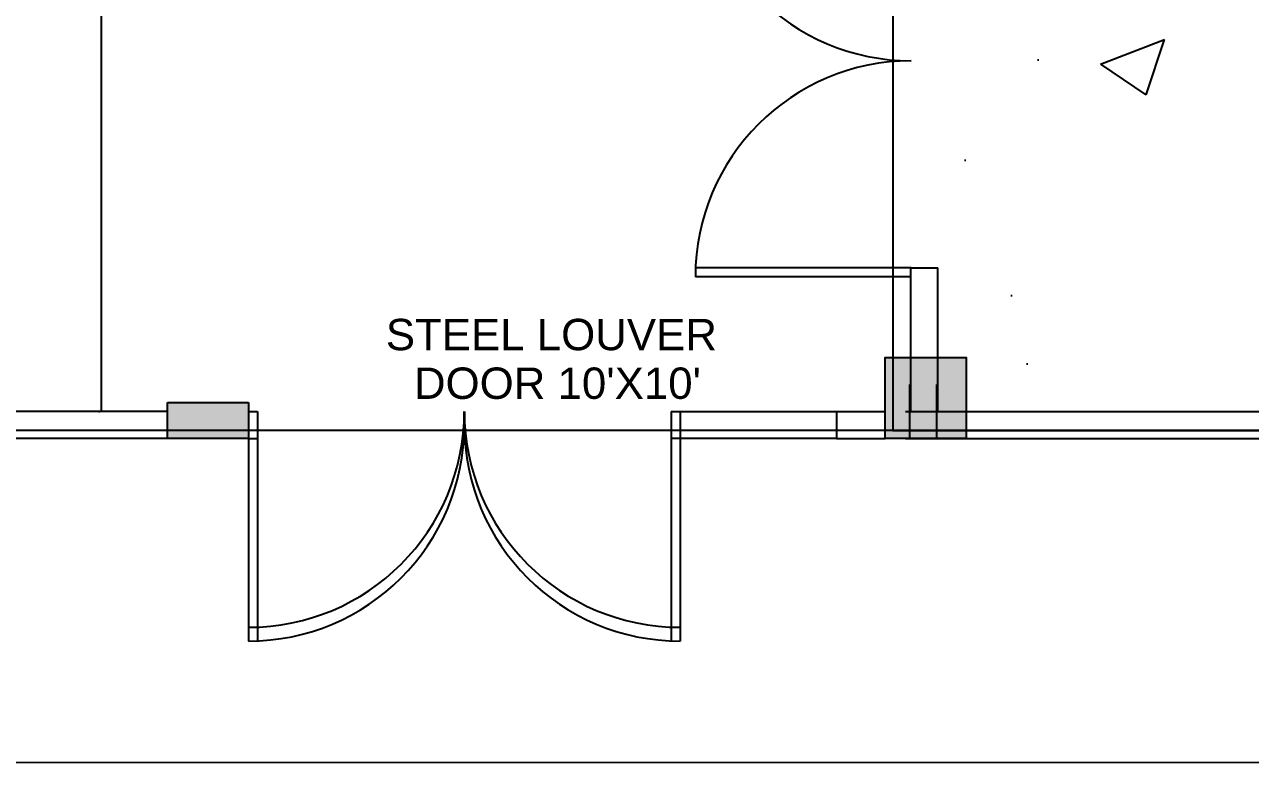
# Model space of a CAD drawing. Header units: inches. Extents: x -90 to 2036, y -33 to 3377.
# Drawn here: x 1428.1 to 1696.4, y 2728.2 to 2889.7 of the extents above; entities that cross this region are included whole.
import ezdxf
from ezdxf.enums import TextEntityAlignment as Align

# ---------------------------------------------------------------- set-up
doc = ezdxf.new("R2010")
doc.units = ezdxf.units.IN
doc.header["$MEASUREMENT"] = 0
doc.layers.get('0').update_dxf_attribs({"color": 8, "linetype": 'CONTINUOUS'})
doc.layers.add('First floor Utility', color=69, linetype='CONTINUOUS')
doc.styles.add('STYLE1', font='arial.ttf')

msp = doc.modelspace()

# ---------------------------------------------------------------- hatches: boundary and pattern name
h = msp.add_hatch()
h.set_pattern_fill('AR-CONC', color=8, scale=0.787402, style=0)
h.set_pattern_definition([(50, (-683.26, -2338.07), (143.4525, -12.5505), [15, -165]), (355, (-683.26, -2338.07), (-27.7503, 150.4383), [12, -132]), (100.451, (-671.3, -2339.11), (115.7028, 137.8872), [12.748, -140.2283]), (46.1842, (-683.26, -2298.07), (213.448, -33.104), [22.5, -247.5]), (96.6356, (-665.47, -2300.83), (186.9325, 194.823), [19.122, -210.3425]), (351.184, (-683.26, -2298.07), (186.933, 194.823), [18, -198]), (21, (-663.26, -2308.07), (119.3818, -80.524), [15, -165]), (326, (-663.26, -2308.07), (48.663, 145.03), [12, -132]), (71.4514, (-653.31, -2314.78), (168.0445, 64.5062), [12.748, -140.2283]), (37.5, (-683.257, -2338.067), (2.43197, 66.57877), [0, -130.4, 0, -134, 0, -132.5]), (7.5, (-683.26, -2338.07), (52.6139, 78.88234), [0, -76.4, 0, -127.4, 0, -50.5]), (327.5, (-727.857, -2338.067), (106.76425, -4.5108), [0, -50, 0, -156, 0, -207]), (317.5, (-747.86, -2338.07), (116.6372, 20.0209), [0, -65, 0, -103.6, 0, -147])])
h.paths.add_polyline_path([(1941, 3353.84), (1618.14, 3353.84), (1618.14, 2800.9), (1941, 2800.9)])
at = {"layer": 'First floor Utility', "linetype": 'Continuous'}
for points in [[(1634.13, 2816.88), (1616.41, 2816.88), (1616.41, 2799.16), (1634.13, 2799.16)], [(1459.4, 2807.04), (1459.4, 2799.16), (1477.12, 2799.16), (1477.12, 2807.04)]]:
    msp.add_hatch(color=253, dxfattribs=at).paths.add_polyline_path(points)

# ---------------------------------------------------------------- linework, layer by layer
at = {"color": 8}
for p, q in [((1618.14, 3353.84, -186.52), (1618.14, 2800.9, -186.52)), ((1618.14, 3353.84, -187.73), (1618.14, 2800.9, -187.73)), ((1618.14, 3353.84, -188.94), (1618.14, 2800.9, -188.94)), ((1618.14, 3353.84, -190.16), (1618.14, 2800.9, -190.16)), ((1618.14, 3353.84, -191.37), (1618.14, 2800.9, -191.37)), ((1618.14, 3353.84, -192.58), (1618.14, 2800.9, -192.58)), ((1618.14, 3353.84, -193.79), (1618.14, 2800.9, -193.79)), ((1618.14, 3353.84, -195.01), (1618.14, 2800.9, -195.01)), ((1618.14, 3353.84, -196.22), (1618.14, 2800.9, -196.22)), ((1941, 2800.9, 9.7), (1618.14, 2800.9, 9.7))]:
    msp.add_line(p, q, dxfattribs=at)
for elevation in [-185.31, -196.85, -185.31, -196.85]:
    msp.add_lwpolyline([(1618.14, 2800.9), (1941, 2800.9), (1941, 3353.84), (1618.14, 3353.84)], close=True, dxfattribs=dict(at, elevation=elevation))
at = {"layer": 'First floor Utility', "color": 253, "linetype": 'Continuous'}
for p, q in [((1444.87, 2982, -409.45), (1444.87, 2805.31, -409.45)), ((1622.15, 2836.53, -409.45), (1574.91, 2836.53, -409.45)), ((1622.04, 2805.07, -409.45), (1622.04, 2836.53, -409.45)), ((1622.04, 2816.88, -409.45), (1622.04, 2836.53, -409.45)), ((1622.04, 2816.88, -409.45), (1622.04, 2836.53, -409.45)), ((1622.04, 2836.53, -409.45), (1627.94, 2836.53, -409.45)), ((1627.94, 2805.07, -409.45), (1627.94, 2836.53, -409.45)), ((1627.94, 2816.88, -409.45), (1627.94, 2836.53, -409.45)), ((1622.15, 2834.56, -409.45), (1574.91, 2834.56, -409.45)), ((1621.86, 2799.16, -409.45), (1621.86, 2810.97, -409.45)), ((1627.76, 2799.16, -409.45), (1627.76, 2810.97, -409.45)), ((1459.4, 2807.04, -409.45), (1477.12, 2807.04, -409.45)), ((1459.4, 2799.16, -409.45), (1459.4, 2807.04, -409.45)), ((1477.12, 2807.04, -409.45), (1477.12, 2799.16, -409.45)), ((1459.4, 2805.07, -409.45), (1318.18, 2805.07, -409.45)), ((1444.4, 2805.07, -409.45), (1444.64, 2805.07, -409.45)), ((1477.12, 2805.07, -409.45), (1479.09, 2805.07, -409.45)), ((1477.12, 2805.07, -409.45), (1477.12, 2757.82, -409.45)), ((1479.09, 2805.07, -409.45), (1479.09, 2757.82, -409.45)), ((1569.64, 2805.07, -409.45), (1605.82, 2805.07, -409.45)), ((1569.64, 2805.07, -409.45), (1569.64, 2757.82, -409.45)), ((1571.61, 2805.07, -409.45), (1571.61, 2757.82, -409.45)), ((1605.82, 2805.07, -409.45), (1605.82, 2799.16, -409.45)), ((1605.82, 2805.07, -409.45), (1616.41, 2805.07, -409.45)), ((1605.82, 2805.07, -409.45), (1605.82, 2799.16, -409.45)), ((1620.87, 2805.07, -409.45), (1626.77, 2805.07, -409.45)), ((1626.77, 2805.07, -409.45), (1712.58, 2805.07, -409.45)), ((1477.12, 2802.05, -409.45), (1477.12, 2754.81, -409.45)), ((1479.09, 2802.05, -409.45), (1479.09, 2754.81, -409.45)), ((1569.64, 2802.05, -409.45), (1569.64, 2754.81, -409.45)), ((1571.61, 2802.05, -409.45), (1571.61, 2754.81, -409.45)), ((1459.4, 2799.16, -409.45), (1318.18, 2799.16, -409.45)), ((1477.12, 2799.16, -409.45), (1459.4, 2799.16, -409.45)), ((1477.12, 2799.16, -409.45), (1479.09, 2799.16, -409.45)), ((1524.74, 2799.16, -409.45), (1523.99, 2799.16, -409.45)), ((1605.82, 2799.16, -409.45), (1569.64, 2799.16, -409.45)), ((1605.82, 2799.16, -409.45), (1616.41, 2799.16, -409.45)), ((1620.87, 2799.16, -409.45), (1712.58, 2799.16, -409.45)), ((17.69, 2728.36, -409.45), (1964.62, 2728.25, -409.45))]:
    msp.add_line(p, q, dxfattribs=at)
for points, elevation in [([(41.32, 3353.83), (1941, 3353.83), (1941, 2800.89), (41.32, 2800.89)], -196.85), ([(1616.41, 2799.16), (1616.41, 2816.88), (1634.13, 2816.88), (1634.13, 2799.16)], -409.45)]:
    msp.add_lwpolyline(points, close=True, dxfattribs=dict(at, elevation=elevation))
for centre, start, end in [((1622.15, 2929.05, -409.45), 180, 270), ((1622.15, 2834.56, -409.45), 90, 180), ((1477.12, 2805.07, -409.45), 270, 0), ((1571.61, 2805.07, -409.45), 180, 270), ((1477.12, 2802.05, -409.45), 270, 0), ((1571.61, 2802.05, -409.45), 180, 270)]:
    msp.add_arc(centre, 47.24, start, end, dxfattribs=at)
msp.add_solid([(1444.83, 2805.31, -409.45), (1444.91, 2805.31, -409.45), (1444.87, 2805.07, -409.45)], dxfattribs=at)

# ---------------------------------------------------------------- texts
at = {"layer": 'First floor Utility', "color": 253, "linetype": 'Continuous', "style": 'STYLE1'}
for s, p in [('STEEL LOUVER ', (1544.74, 2818.47, -409.45)), ("DOOR 10'X10'", (1544.74, 2807.82, -409.45))]:
    msp.add_text(s, height=6.8634, dxfattribs=at).set_placement(p, align=Align.CENTER)

doc.saveas('drawing.dxf')
